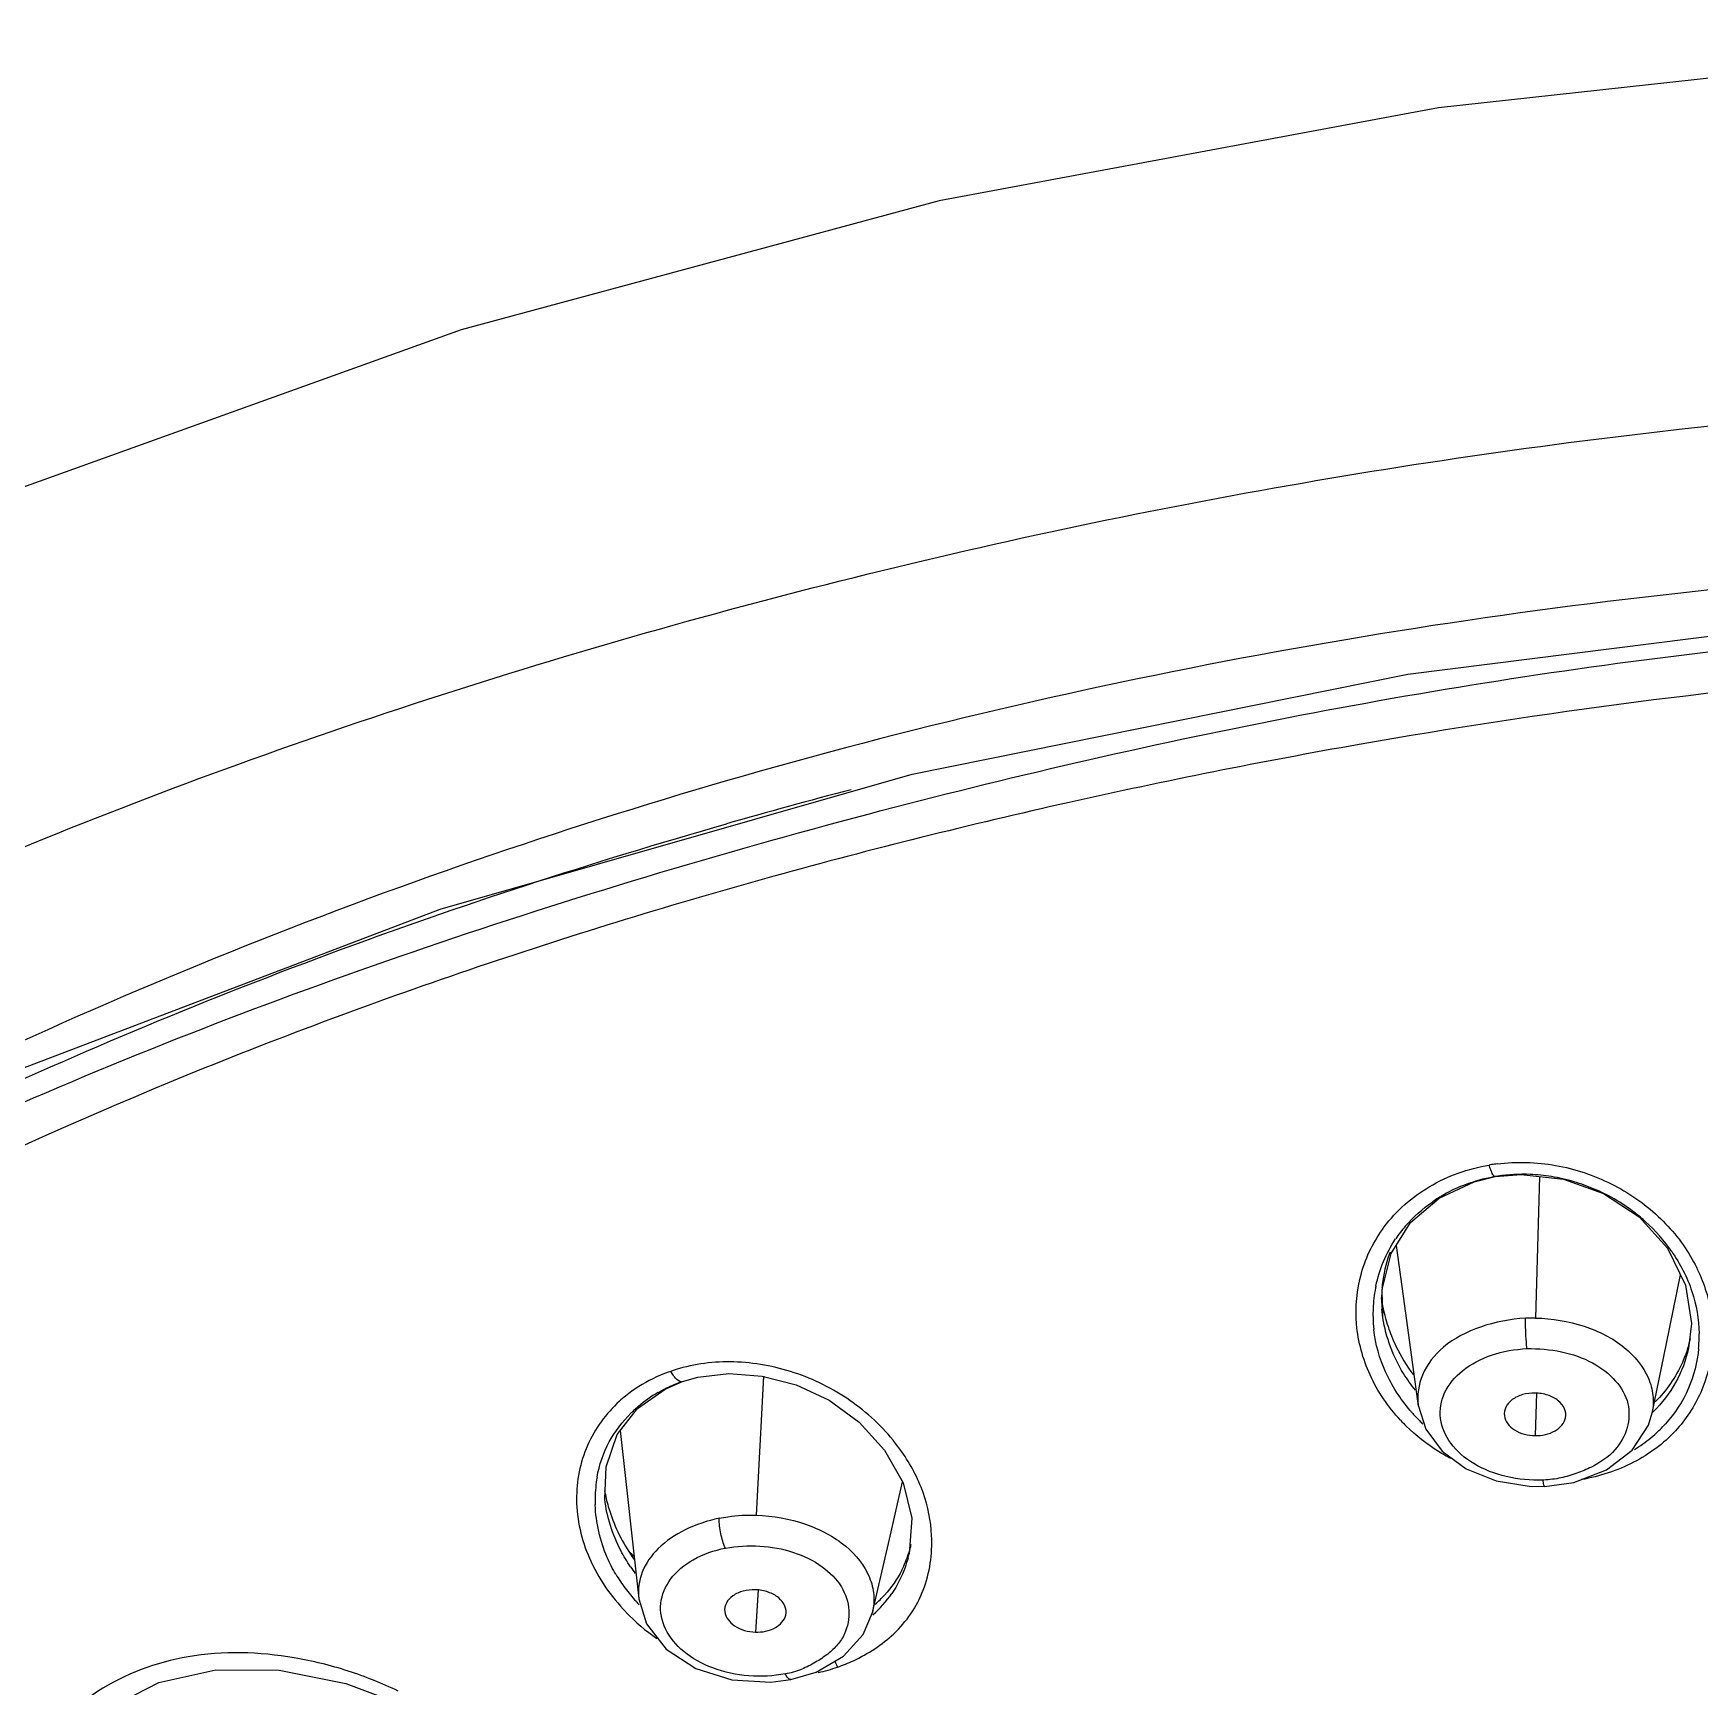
# Model space of a CAD drawing. Extents: x 0 to 1693, y 0 to 1240.
# Drawn here: x 761.15 to 782.82, y 636.05 to 657.54 of the extents above; entities that cross this region are included whole.
import ezdxf

# ---------------------------------------------------------------- set-up
doc = ezdxf.new("R2010")
doc.units = 0
doc.header["$LTSCALE"] = 40
doc.header["$MEASUREMENT"] = 0
doc.layers.add('DEF_LAYER_ASSEM_MEMBER', color=7, linetype='CONTINUOUS')

msp = doc.modelspace()

# ---------------------------------------------------------------- linework, layer by layer
at = {"layer": 'DEF_LAYER_ASSEM_MEMBER', "color": 7, "linetype": 'Continuous'}
for p, q in [((779.028, 649.208), (785.438, 650.016)), ((772.582, 647.908), (779.028, 649.208)), ((766.445, 646.156), (772.582, 647.908)), ((778.812, 641.677), (779.063, 642.079)), ((778.876, 641.78), (778.984, 640.997)), ((778.696, 641.21), (778.812, 641.677)), ((782.392, 640.508), (782.574, 641.401)), ((778.706, 640.841), (778.696, 641.21)), ((778.706, 640.841), (778.693, 640.957)), ((778.984, 640.997), (779.165, 639.693)), ((782.717, 640.766), (782.681, 640.449)), ((782.207, 639.603), (782.392, 640.508)), ((769.369, 639.915), (769.594, 640.012)), ((769.596, 640.012), (769.793, 640.068)), ((769.009, 639.661), (769.369, 639.915)), ((768.744, 639.323), (769.009, 639.661)), ((779.164, 639.705), (779.165, 639.693)), ((768.785, 639.375), (769.029, 637.188)), ((768.601, 638.906), (768.744, 639.323)), ((768.586, 638.486), (768.601, 638.906)), ((772.286, 637.965), (772.457, 638.709)), ((780.606, 638.651), (780.808, 638.65)), ((772.577, 638.236), (772.545, 637.774)), ((772.067, 637.011), (772.286, 637.965)), ((772.542, 637.775), (772.542, 637.775)), ((771.946, 636.724), (772.067, 637.012)), ((770.743, 636.104), (771.004, 636.138))]:
    msp.add_line(p, q, dxfattribs=at)
at = {"layer": 'DEF_LAYER_ASSEM_MEMBER', "color": 9, "linetype": 'Continuous'}
for p, q in [((780.162, 642.677), (780.166, 642.677)), ((780.166, 642.677), (780.167, 642.677)), ((780.742, 642.68), (780.69, 640.838)), ((769.581, 640.01), (769.594, 640.012)), ((769.594, 640.012), (769.596, 640.012)), ((770.648, 640.082), (770.555, 638.275)), ((780.704, 639.863), (780.684, 639.31)), ((770.579, 637.303), (770.544, 636.756))]:
    msp.add_line(p, q, dxfattribs=at)
at = {"layer": 'DEF_LAYER_ASSEM_MEMBER', "color": 7, "linetype": 'Continuous'}
for points in [[(792.69, 657.542), (786.119, 657.307), (779.427, 656.575), (772.935, 655.363), (766.715, 653.688), (760.844, 651.578), (755.4, 649.064), (750.447, 646.184), (746.036, 642.974), (742.211, 639.469), (739.016, 635.709), (736.492, 631.747), (734.67, 627.637), (733.887, 624.977)], [(756.111, 641.662), (760.925, 644.051), (766.445, 646.156)], [(779.063, 642.079), (779.435, 642.397), (779.89, 642.61), (780.166, 642.677)], [(780.167, 642.677), (780.503, 642.707), (781.055, 642.646), (781.575, 642.459), (782.037, 642.154), (782.405, 641.746)], [(782.405, 641.746), (782.641, 641.265), (782.717, 640.766)], [(769.793, 640.068), (770.2, 640.116), (770.634, 640.085), (771.076, 639.971), (771.504, 639.77), (771.895, 639.485), (772.225, 639.122)], [(779.164, 639.706), (779.264, 639.392), (779.478, 639.107), (779.79, 638.877), (780.177, 638.721), (780.606, 638.651)], [(781.949, 639.12), (782.16, 639.448), (782.207, 639.607)], [(772.225, 639.122), (772.464, 638.698), (772.577, 638.236)], [(780.808, 638.65), (781.188, 638.702), (781.614, 638.864), (781.949, 639.12)], [(769.028, 637.187), (769.128, 636.861), (769.384, 636.533), (769.767, 636.282), (770.237, 636.133), (770.743, 636.104)], [(771.004, 636.138), (771.333, 636.236), (771.689, 636.441), (771.946, 636.724)], [(761.38, 633.36), (761.271, 634.075), (761.372, 634.741), (761.675, 635.316), (762.154, 635.775), (762.783, 636.101), (763.528, 636.265), (764.352, 636.259), (765.215, 636.086), (765.842, 635.854)]]:
    msp.add_lwpolyline(points, dxfattribs=at)
for centre, radius, start, end in [((790.656, 575.558), 74.576, 104.65552, 105.94633), ((780.504, 640.656), 2.049, 100.1744, 110.8532), ((780.504, 640.653), 2.053, 99.5987, 100.1794), ((780.519, 640.566), 2.141, 99.2414, 99.5986), ((780.52, 640.56), 2.147, 98.6045, 99.2413), ((780.528, 640.492), 2.216, 87.6344, 98.5447), ((780.524, 640.394), 2.314, 80.7544, 87.6419), ((780.506, 640.28), 2.429, 73.6113, 80.7567), ((780.507, 640.282), 2.426, 67.0262, 73.6299), ((780.485, 640.701), 2.001, 119.5429, 124.4414), ((780.494, 640.685), 2.02, 110.8867, 119.5432), ((780.521, 640.314), 2.392, 60.0595, 67.0215), ((780.543, 640.354), 2.346, 52.0731, 60.0441), ((780.55, 640.363), 2.335, 47.708, 52.067), ((780.294, 640.913), 1.714, 139.211, 146.1099), ((780.571, 640.386), 2.304, 34.8623, 47.7172), ((780.409, 641.087), 1.722, 160.4627, 173.6787), ((780.391, 641.093), 1.702, 159.3478, 160.4412), ((780.381, 640.886), 1.805, 169.0109, 177.5675), ((780.372, 640.888), 1.796, 168.2216, 169.0028), ((780.746, 641.395), 2.083, 188.0487, 191.9619), ((780.372, 641.092), 1.684, 175.4113, 179.9009), ((780.368, 641.092), 1.68, 179.9075, 180.7579), ((780.395, 641.092), 1.707, 180.7663, 184.555), ((780.387, 641.09), 1.7, 173.7005, 175.415), ((780.377, 640.886), 1.801, 177.5709, 181.2508), ((780.794, 641.405), 2.132, 191.9553, 195.0832), ((780.829, 641.415), 2.169, 195.0914, 201.905), ((780.371, 640.886), 1.795, 181.2522, 186.2951), ((781.048, 640.609), 1.77, 354.6188, 0.8511), ((781.008, 640.965), 1.742, 342.9203, 347.0156), ((770.093, 638.521), 1.574, 108.9498, 110.744), ((770.191, 638.309), 1.809, 120.2992, 130.2147), ((770.151, 638.354), 1.749, 132.3675, 134.558), ((770.177, 638.325), 1.788, 130.2128, 132.368), ((780.777, 641.102), 2.257, 220.4149, 221.3028), ((780.784, 641.108), 2.267, 221.3045, 224.9716), ((780.787, 641.11), 2.27, 224.9707, 226.5032), ((781.073, 640.652), 1.768, 311.4063, 317.6951), ((780.95, 640.808), 1.967, 301.5459, 303.331), ((780.998, 640.738), 1.882, 303.2869, 311.3714), ((770.175, 638.476), 1.716, 170.1298, 179.1351), ((780.764, 639.874), 1.141, 271.2579, 271.7382), ((770.264, 638.473), 1.804, 179.0824, 181.9485), ((770.542, 638.941), 1.99, 190.1193, 192.9682), ((771.039, 638.261), 1.574, 342.116, 344.4978), ((770.987, 638.275), 1.628, 344.4978, 346.6683), ((771.009, 639.79), 2.895, 223.7233, 224.9568), ((770.788, 638.881), 2.262, 214.3449, 217.0067), ((771.125, 638.231), 1.482, 333.1488, 342.1623), ((770.531, 638.587), 2.101, 210.9024, 216.9163), ((770.723, 638.731), 2.341, 216.9039, 222.2854), ((771.092, 638.257), 1.523, 311.5658, 317.9904), ((770.832, 638.827), 2.487, 222.2459, 223.6046), ((770.743, 637.287), 1.089, 280.0232, 291.7597)]:
    msp.add_arc(centre, radius, start, end, dxfattribs=at)
at = {"layer": 'DEF_LAYER_ASSEM_MEMBER', "color": 9, "linetype": 'Continuous'}
for centre, radius, start, end in [((780.493, 640.479), 2.383, 98.1019, 99.799), ((780.498, 640.45), 2.413, 97.2897, 98.1038), ((780.658, 638.848), 1.99, 89.0784, 92.8202), ((770.12, 638.266), 1.997, 106.3993, 109.7632), ((769.991, 638.428), 1.8, 125.7967, 132.4364), ((781, 640.886), 1.758, 313.2241, 313.9261), ((780.658, 641.115), 2.355, 222.958, 225.5574), ((770.404, 637.671), 2.493, 34.9226, 36.9052), ((770.961, 638.138), 1.622, 345.1154, 347.0616), ((771.138, 638.066), 1.43, 310.6888, 325.5488), ((770.789, 638.871), 2.677, 223.8457, 235.2544), ((770.863, 638.498), 2.322, 282.4039, 288.8479)]:
    msp.add_arc(centre, radius, start, end, dxfattribs=at)
for points, start_tangent, end_tangent in [([(749.307, 640.526), (758.492, 645.859), (763.812, 648.037), (769.474, 649.847), (775.296, 651.252), (781.119, 652.22), (792.69, 652.949)], (0.809012, 0.587792), (1, 0.000083)), ([(778.723, 642.024), (779.308, 642.546), (780.088, 642.828)], (0.598058, 0.801453), (0.986099, 0.166159)), ([(780.107, 642.767), (780.088, 642.828)], (-0.339745, 0.940518), (-0.268294, 0.963337)), ([(780.192, 642.843), (780.952, 642.824), (781.675, 642.583), (782.286, 642.16), (782.728, 641.602)], (0.991916, 0.126895), (0.491304, -0.870988)), ([(780.162, 642.677), (780.136, 642.704), (780.107, 642.767)], (-0.965375, 0.260864), (-0.339745, 0.940518)), ([(778.934, 639.511), (778.538, 640.1), (778.363, 640.758), (778.425, 641.421), (778.723, 642.024)], (-0.681429, 0.731884), (0.598058, 0.801453)), ([(782.728, 641.602), (782.949, 641.031), (782.987, 640.44), (782.838, 639.872), (782.509, 639.371)], (0.491304, -0.870988), (-0.679199, -0.733955)), ([(780.56, 640.836), (779.973, 640.721), (779.493, 640.459), (779.22, 640.098), (779.164, 639.705)], (-0.9988, -0.048981), (0.122038, -0.992525)), ([(780.579, 640.441), (780.571, 640.528), (780.56, 640.836)], (-0.121709, 0.992566), (0.015144, 0.999885)), ([(780.69, 640.838), (781.324, 640.732), (781.845, 640.455), (782.158, 640.056), (782.217, 639.833), (782.207, 639.607)], (0.999867, -0.016323), (-0.195978, -0.980608)), ([(780.789, 638.733), (780.31, 638.778), (779.888, 638.946), (779.588, 639.212), (779.454, 639.534), (779.508, 639.865), (779.741, 640.153), (780.117, 640.355), (780.579, 640.441)], (-0.999104, -0.042313), (0.999094, 0.042565)), ([(782.681, 640.449), (782.512, 640.001), (782.219, 639.62)], (-0.213653, -0.97691), (-0.720227, -0.693739)), ([(772.398, 639.169), (771.815, 639.738), (771.095, 640.112), (770.313, 640.266), (769.556, 640.181)], (-0.600431, 0.799677), (-0.95927, -0.282491)), ([(769.444, 640.145), (769.308, 640.094), (768.938, 639.888)], (-0.948688, -0.316213), (-0.81113, -0.584866)), ([(769.491, 640.074), (769.479, 640.09), (769.444, 640.145)], (-0.629735, 0.77681), (-0.479295, 0.877654)), ([(769.581, 640.01), (769.561, 640.015), (769.491, 640.074)], (-0.999517, 0.031066), (-0.629735, 0.77681)), ([(768.776, 639.756), (768.36, 639.182), (768.218, 638.478), (768.386, 637.716), (768.859, 637.017)], (-0.737999, -0.674802), (0.692471, -0.721445)), ([(779.588, 639.012), (779.43, 639.103), (779.009, 639.434)], (-0.882567, 0.470187), (-0.713925, 0.700222)), ([(782.509, 639.371), (781.966, 638.964), (781.289, 638.738)], (-0.679199, -0.733955), (-0.984795, -0.173723)), ([(772.836, 638.012), (772.724, 638.569), (772.449, 639.099)], (-0.049264, 0.998786), (-0.572403, 0.819973)), ([(780.808, 638.65), (780.804, 638.655), (780.799, 638.671), (780.789, 638.733)], (-0.999077, -0.042951), (-0.12177, 0.992558)), ([(770.072, 638.235), (770.187, 638.256), (770.555, 638.275)], (0.979085, 0.20345), (0.99954, -0.030338)), ([(770.555, 638.275), (771.196, 638.159), (771.719, 637.871), (772.028, 637.464), (772.083, 637.238), (772.067, 637.012)], (0.99954, -0.030338), (-0.22559, -0.974222)), ([(770.072, 638.235), (769.63, 638.084), (769.28, 637.841), (769.072, 637.534), (769.028, 637.193)], (-0.979085, -0.203452), (0.110715, -0.993852)), ([(770.154, 637.848), (770.095, 638.034), (770.072, 638.236)], (-0.430086, 0.902788), (0.003744, 0.999993)), ([(770.933, 636.214), (769.991, 636.289), (769.612, 636.504), (769.374, 636.799), (769.314, 637.129), (769.441, 637.444), (769.736, 637.697), (770.154, 637.848)], (-0.980964, -0.194188), (0.980913, 0.194447)), ([(772.344, 636.735), (772.566, 636.995), (772.726, 637.3), (772.836, 638.012)], (0.72721, 0.686416), (-0.049264, 0.998786)), ([(772.529, 637.722), (772.49, 637.597), (772.318, 637.257)], (-0.2569, -0.966438), (-0.564985, -0.825101)), ([(771.613, 636.301), (771.819, 636.384), (772.344, 636.735)], (0.943281, 0.331994), (0.72721, 0.686416)), ([(765.897, 635.989), (765.248, 636.249), (764.547, 636.421), (763.165, 636.435), (761.989, 635.983), (761.523, 635.602), (761.18, 635.145), (760.866, 634.074), (761.036, 632.905), (761.686, 631.767), (762.717, 630.82)], (-0.902313, 0.431082), (0.825483, -0.564427)), ([(771.576, 636.376), (771.613, 636.301)], (0.393921, -0.919144), (0.503611, -0.863931)), ([(771.004, 636.138), (770.97, 636.155), (770.933, 636.214)], (-0.980779, -0.195123), (-0.430255, 0.902707))]:
    msp.add_spline(points, degree=3, dxfattribs=dict(at, start_tangent=start_tangent, end_tangent=end_tangent))
at = {"layer": 'DEF_LAYER_ASSEM_MEMBER', "color": 7, "linetype": 'Continuous'}
for points, start_tangent, end_tangent in [([(784.821, 650.478), (770.385, 647.885), (757.693, 642.807)], (-0.996763, -0.080402), (-0.884129, -0.467243)), ([(751.488, 638.22), (755.898, 641.089), (760.822, 643.555), (766.267, 645.661), (772.01, 647.391), (782.97, 649.504), (787.91, 649.91), (792.69, 650.016)], (0.80308, 0.595871), (0.999999, -0.00171)), ([(792.69, 649.503), (785.624, 649.229), (778.398, 648.296), (774.624, 647.542), (770.782, 646.582), (766.936, 645.403), (763.149, 643.995), (755.983, 640.491), (749.678, 636.16), (744.574, 631.118), (740.896, 625.482)], (-0.999998, 0.001796), (-0.441062, -0.897477)), ([(751.338, 638.372), (759.983, 643.467), (770.168, 647.264)], (0.806631, 0.591056), (0.961508, 0.274776)), ([(778.996, 642.033), (779.353, 642.351)], (0.652943, 0.757407), (0.824609, 0.565703)), ([(778.614, 641.254), (778.871, 641.869)], (0.204128, 0.978944), (0.557147, 0.830414)), ([(782.461, 641.703), (782.724, 641.186), (782.818, 640.636)], (0.570509, -0.821291), (0.014788, -0.999891)), ([(779.059, 639.638), (778.74, 640.138), (778.587, 640.689)], (-0.648316, 0.761372), (-0.109691, 0.993966)), ([(779.128, 639.901), (778.974, 640.117), (778.706, 640.841)], (-0.631957, 0.775003), (-0.145101, 0.989417)), ([(778.817, 640.606), (778.875, 640.474), (779.102, 640.099)], (0.372977, -0.927841), (0.598012, -0.801487)), ([(780.579, 640.441), (781.027, 640.4), (781.431, 640.255), (781.732, 640.019), (781.891, 639.725), (781.881, 639.414), (781.722, 639.125), (781.417, 638.901), (781.226, 638.821), (781.02, 638.761)], (0.999983, 0.00587), (-0.977648, -0.210247)), ([(782.672, 640.454), (782.6, 640.261), (782.247, 639.749)], (-0.293795, -0.955868), (-0.708009, -0.706203)), ([(782.811, 640.443), (782.677, 639.92), (782.38, 639.462)], (-0.093926, -0.995579), (-0.672739, -0.73988)), ([(769.279, 639.871), (769.342, 639.906), (769.535, 639.993)], (0.863649, 0.504094), (0.935209, 0.354097)), ([(780.684, 639.864), (780.522, 639.843), (780.388, 639.778), (780.304, 639.68), (780.286, 639.567)], (-0.999867, 0.016323), (0.137034, -0.990566)), ([(781.08, 639.542), (781.067, 639.659), (780.986, 639.764), (780.85, 639.836), (780.684, 639.864)], (0.198845, 0.980031), (-0.999867, 0.016323)), ([(768.485, 638.77), (768.643, 639.23), (768.924, 639.6)], (0.172655, 0.984982), (0.712487, 0.701685)), ([(780.286, 639.567), (780.415, 639.386), (780.684, 639.31)], (0.137034, -0.990566), (0.999867, -0.016323)), ([(780.684, 639.31), (780.946, 639.374), (781.08, 639.542)], (0.999867, -0.016323), (0.198845, 0.980031)), ([(781.02, 638.761), (780.798, 638.733)], (-0.977648, -0.210247), (-0.99954, -0.030326)), ([(768.92, 637.605), (768.794, 637.815), (768.586, 638.486)], (-0.564094, 0.825711), (-0.106045, 0.994361)), ([(768.603, 638.494), (768.662, 638.288), (768.966, 637.701)], (0.224299, -0.97452), (0.58204, -0.81316)), ([(768.728, 637.508), (768.616, 637.727), (768.461, 638.412)], (-0.512651, 0.858597), (-0.033916, 0.999425)), ([(770.154, 637.848), (770.601, 637.874), (771.04, 637.792), (771.411, 637.606), (771.663, 637.343), (771.759, 637.038), (771.702, 636.733), (771.613, 636.593), (771.484, 636.47), (771.326, 636.364), (771.147, 636.275)], (0.987664, 0.156591), (-0.928714, -0.370796)), ([(772.448, 637.562), (772.224, 637.237)], (-0.452717, -0.891654), (-0.669298, -0.742994)), ([(770.544, 637.306), (770.384, 637.288), (770.251, 637.227), (770.166, 637.133), (770.145, 637.022)], (-0.99954, 0.030338), (0.109946, -0.993938)), ([(770.939, 636.976), (770.928, 637.094), (770.847, 637.2), (770.711, 637.275), (770.544, 637.306)], (0.223072, 0.974802), (-0.99954, 0.030338)), ([(770.145, 637.022), (770.272, 636.838), (770.544, 636.756)], (0.109946, -0.993938), (0.99954, -0.030338)), ([(770.544, 636.756), (770.804, 636.814), (770.939, 636.976)], (0.99954, -0.030338), (0.223072, 0.974802))]:
    msp.add_spline(points, degree=3, dxfattribs=dict(at, start_tangent=start_tangent, end_tangent=end_tangent))

doc.saveas('drawing.dxf')
